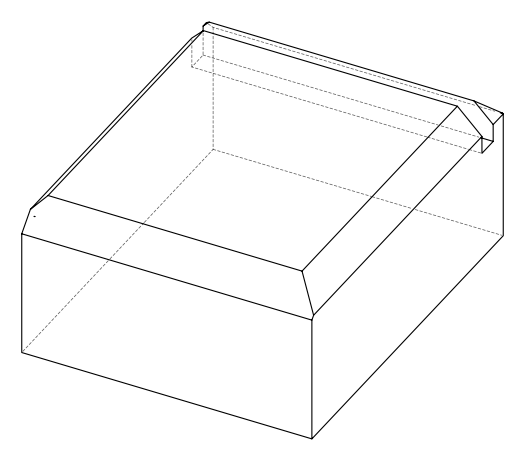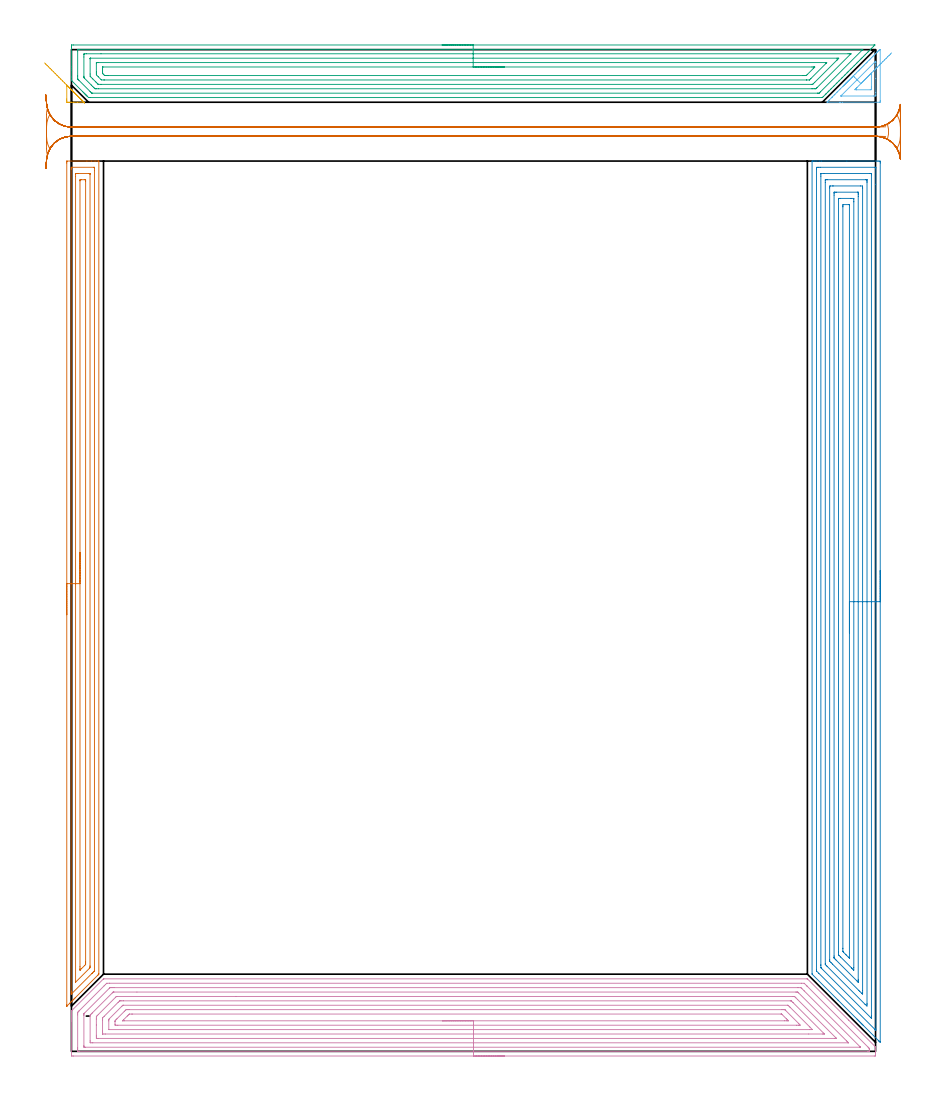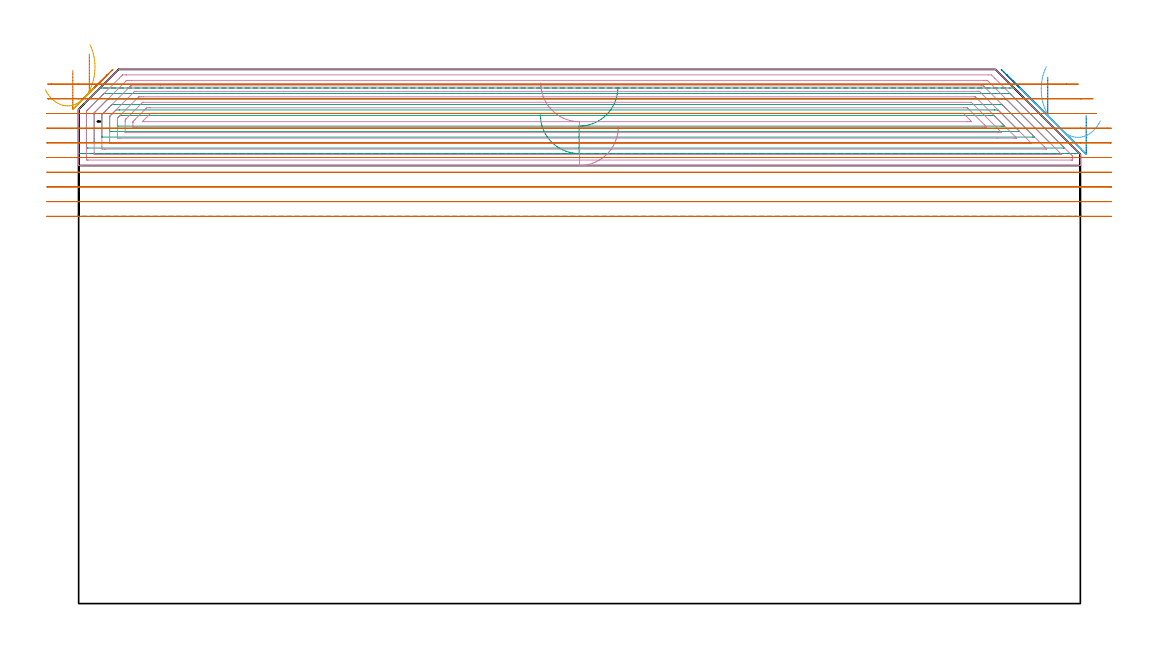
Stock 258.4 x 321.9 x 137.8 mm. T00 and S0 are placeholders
(PLAN: 7 operations, 1 tool changes, 69.7 min)
(1 AREA_MILL | FG_CHAMFER_SURFACE | UGT0205_001 | 8.77 min | 15037 mm3)
(2 AREA_MILL_1 | FG_CHAMFER_SURFACE_1 | UGT0205_001 | 17.82 min | 70214 mm3)
(3 AREA_MILL_2 | FG_CHAMFER_SURFACE_2 | UGT0205_001 | 12.31 min | 60690 mm3)
(4 AREA_MILL_3 | FG_CHAMFER_SURFACE_3 | UGT0205_001 | 18.18 min | 74928 mm3)
(5 AREA_MILL_4 | FG_CHAMFER_SURFACE_4 | UGT0205_001 | 0.22 min | 238 mm3)
(6 AREA_MILL_5 | FG_CHAMFER_SURFACE_5 | UGT0205_001 | 0.7 min | 2578 mm3)
(7 MILL_RECTANGULAR_SLOT | SLOT_RECTANGULAR | NXT0201_012 | Follow Part, ap 4, ae 75% | 11.69 min | 178243 mm3)
(TOOL UGT0205_001 | Chamfer Mill 20 x 3 x 45 deg. | D20 FL50 Z2)
(TOOL NXT0201_012 | ENDMILL 16mm [2P460-1600-NA 1630] | D16 FL38 Z6)
(OP 1 AREA_MILL)
G17 G21 G94 G90
T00 M6
G54
G17 G0 G90 X-1.5 Y140.3 S1061 M3
G43 Z147.8 H0
Z137.5
G94 G1 Y140.338 Z136.628 F250.
Y140.452 Z135.763
Y140.641 Z134.912
Y140.903 Z134.08
Y141.237 Z133.274
Y141.64 Z132.5
Y142.108 Z131.764
Y142.64 Z131.072
Y143.229 Z130.429
Y143.872 Z129.84
Y144.564 Z129.308
Y145.3 Z128.84
Y146.074 Z128.437
Y146.88 Z128.103
Y147.712 Z127.841
Y148.564 Z127.652
Y149.428 Z127.538
Y150.3 Z127.5
Y285.496
X-1.494 Y286.043 Z127.504
X-1.492 Y286.09 Z127.506
X-1.438 Y286.1 Z127.559
X4.961 Z133.955
X6.398 Z135.395
X7.582 Z136.577
X8.556 Z137.555
X8.68 Y286.097 Z137.673
X8.798 Y286.09 Z137.788
X8.8 Y285.942 Z137.8
Y24.921
X8.796 Y24.805 Z137.789
X8.735 Y24.733 Z137.732
X8.475 Y24.474 Z137.474
X8.456 Y24.455 Z137.455
X1.161 Y17.16 Z130.159
X1.029 Y17.027 Z130.025
X0.89 Y16.889 Z129.888
X0.733 Y16.732 Z129.731
X0.592 Y16.59 Z129.587
X0.444 Y16.443 Z129.442
X0.305 Y16.304 Z129.303
X0.155 Y16.152 Z129.15
X-0.002 Y15.997 Z128.996
X-0.123 Y15.876 Z128.875
X-0.282 Y15.715 Z128.713
X-0.448 Y15.551 Z128.55
X-1.374 Y14.625 Z127.624
X-1.492 Y14.509 Z127.506
X-1.495 Y14.513 Z127.503
X-1.498 Y14.532 Z127.501
X-1.5 Y14.658 Z127.5
Y14.915
Y150.3
X-0.086 Z128.914
X-0.085 Y283.51 Z128.915
X-0.084 Y283.711 Z128.916
X-0.08 Y284.056 Z128.92
X-0.079 Y284.09 Z128.921
X-0.018 Y284.094 Z128.982
X0.084 Y284.098 Z129.084
X0.211 Y284.1 Z129.211
X7.202 Y284.099 Z136.202
X7.339 Y284.093 Z136.339
X7.364 Y284.09 Z136.364
X7.379 Y284.083 Z136.379
X7.38 Y284.053 Z136.38
X7.384 Y283.913 Z136.384
X7.385 Y283.711 Z136.385
X7.386 Y283.019 Z136.386
X7.385 Y26.014 Z136.385
X7.384 Y25.913 Z136.384
X7.381 Y25.864 Z136.381
X7.379 Y25.843 Z136.379
X7.356 Y25.813 Z136.356
X7.031 Y25.483 Z136.031
X6.708 Y25.158 Z135.708
X6.591 Y25.04 Z135.591
X0.224 Y18.674 Z129.224
X0.025 Y18.478 Z129.025
X-0.035 Y18.422 Z128.965
X-0.079 Y18.384 Z128.921
X-0.082 Y18.47 Z128.918
X-0.084 Y18.674 Z128.916
X-0.085 Y19.068 Z128.915
X-0.086 Y19.366 Z128.914
Y150.3
X1.328 Z130.328
X1.329 Y281.173 Z130.329
X1.332 Y281.926 Z130.332
X1.334 Y282.06 Z130.334
X1.343 Y282.09 Z130.343
X1.381 Y282.094 Z130.381
X1.466 Y282.097 Z130.466
X2.169 Y282.1 Z131.169
X5.664 Z134.664
X5.834 Z134.834
X5.891 Y282.098 Z134.891
X5.936 Y282.094 Z134.936
X5.961 Y282.091 Z134.961
X5.965 Y282.064 Z134.965
X5.969 Y281.926 Z134.969
X5.971 Y281.787 Z134.971
Y27.458
X5.97 Y27.318 Z134.97
X5.966 Y27.038 Z134.966
X5.962 Y26.872 Z134.962
X5.821 Y26.72 Z134.821
X1.344 Y22.244 Z130.344
X1.337 Y22.24 Z130.337
X1.332 Y22.241 Z130.332
X1.33 Y22.244 Z130.33
X1.329 Y22.253 Z130.329
X1.328 Y150.3 Z130.328
X2.743 Z131.743
Y279.729
X2.745 Y279.889 Z131.745
X2.748 Y280.017 Z131.748
X2.751 Y280.09 Z131.751
X3.254 Y280.1 Z132.254
X4.127 Z133.127
X4.495 Y280.093 Z133.495
X4.54 Y280.09 Z133.54
X4.551 Y280.085 Z133.551
X4.553 Y280.072 Z133.553
X4.556 Y280.021 Z133.556
X4.557 Y279.971 Z133.557
Y279.661
Y28.902
X4.556 Y28.49 Z133.556
X4.553 Y28.015 Z133.553
X4.55 Y27.912 Z133.55
X4.486 Y27.845 Z133.486
X4.249 Y27.598 Z133.249
X3.213 Y26.562 Z132.213
X2.841 Y26.193 Z131.841
X2.786 Y26.143 Z131.786
X2.755 Y26.115 Z131.755
X2.75 Y26.153 Z131.75
X2.746 Y26.195 Z131.746
X2.744 Y26.292 Z131.744
X2.743 Y26.705 Z131.743
Y27.186
Y150.3
Y151.172 Z131.781
Y152.037 Z131.895
Y152.888 Z132.083
Y153.72 Z132.346
Y154.526 Z132.68
Y155.3 Z133.082
Y156.036 Z133.551
Y156.728 Z134.082
Y157.371 Z134.672
Y157.96 Z135.315
Y158.492 Z136.007
Y158.96 Z136.743
Y159.363 Z137.516
Y159.697 Z138.322
Y159.959 Z139.154
Y160.148 Z140.006
Y160.262 Z140.871
Y160.3 Z141.743
G0 Z147.8
M5
M2
(OP 2 AREA_MILL_1)
G17 G21 G94 G90
T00 M6
G54
G17 G0 G90 X259.9 Y154.5 S1061 M3
G43 Z147.8 H0
Z125.9
G94 G1 Y154.462 Z125.028 F250.
Y154.348 Z124.164
Y154.159 Z123.312
Y153.897 Z122.48
Y153.563 Z121.674
Y153.16 Z120.9
Y152.692 Z120.164
Y152.16 Z119.472
Y151.571 Z118.829
Y150.928 Z118.24
Y150.236 Z117.708
Y149.5 Z117.24
Y148.726 Z116.837
Y147.92 Z116.503
Y147.088 Z116.241
Y146.236 Z116.052
Y145.372 Z115.938
Y144.5 Z115.9
Y3.058
X259.893 Y2.919 Z115.906
X259.744 Y3.058 Z116.056
X259.543 Y3.257 Z116.257
X259.491 Y3.309 Z116.309
X254.387 Y8.412 Z121.411
X254.22 Y8.577 Z121.574
X254.06 Y8.739 Z121.738
X253.94 Y8.859 Z121.858
X253.781 Y9.016 Z122.014
X253.627 Y9.172 Z122.17
X253.494 Y9.305 Z122.304
X253.342 Y9.456 Z122.453
X253.195 Y9.604 Z122.603
X253.048 Y9.751 Z122.75
X252.903 Y9.895 Z122.893
X252.762 Y10.037 Z123.035
X252.602 Y10.197 Z123.196
X252.464 Y10.334 Z123.332
X246.356 Y16.444 Z129.444
X238.109 Y24.691 Z137.689
X238.004 Y24.806 Z137.79
X238. Y24.921 Z137.8
Y285.942
X238.002 Y286.09 Z137.788
X238.143 Y286.098 Z137.649
X238.29 Y286.1 Z137.509
X238.664 Z137.135
X239.287 Z136.507
X240.477 Z135.32
X241.044 Z134.75
X249.177 Z126.621
X258.896 Z116.901
X259.491 Y286.095 Z116.306
X259.892 Y286.09 Z115.905
X259.896 Y285.907 Z115.902
X259.899 Y285.496 Z115.901
X259.9 Y144.5 Z115.9
X258.486 Z117.314
X258.485 Y7.203 Z117.315
X258.484 Y7.074 Z117.316
X258.48 Y6.829 Z117.32
X258.479 Y6.786 Z117.321
X258.446 Y6.812 Z117.354
X258.404 Y6.851 Z117.396
X258.176 Y7.074 Z117.624
X240.166 Y25.084 Z135.634
X239.443 Y25.814 Z136.357
X239.421 Y25.843 Z136.379
X239.419 Y25.863 Z136.381
X239.416 Y25.909 Z136.384
X239.415 Y26.005 Z136.385
X239.414 Y26.196 Z136.386
X239.415 Y283.581 Z136.385
X239.416 Y283.711 Z136.384
X239.421 Y284.083 Z136.379
X239.788 Y284.095 Z136.012
X240.166 Y284.098 Z135.634
X240.661 Y284.1 Z135.139
X258.23 Z117.57
X258.41 Y284.098 Z117.39
X258.438 Y284.096 Z117.362
X258.467 Y284.09 Z117.333
X258.479 Y284.085 Z117.321
X258.48 Y284.063 Z117.32
X258.485 Y283.841 Z117.315
X258.486 Y278.621 Z117.314
Y144.5
X257.072 Z118.728
X257.071 Y11.317 Z118.729
X257.069 Y10.643 Z118.731
X257.06 Z118.74
X256.856 Y10.845 Z118.944
X240.993 Y26.706 Z134.807
X240.941 Y26.762 Z134.859
X240.835 Y26.876 Z134.965
X240.833 Y26.92 Z134.967
X240.829 Y27.599 Z134.971
Y27.818
Y281.253
X240.831 Y281.926 Z134.969
X240.833 Y282.035 Z134.967
X240.835 Y282.082 Z134.965
X240.881 Y282.092 Z134.919
X241.044 Y282.095 Z134.756
X241.752 Y282.1 Z134.048
X241.923 Z133.877
X256.685 Y282.099 Z119.115
X256.856 Y282.096 Z118.944
X257.026 Y282.09 Z118.774
X257.065 Y282.087 Z118.735
X257.067 Y282.057 Z118.733
X257.07 Y281.999 Z118.73
X257.071 Y281.926 Z118.729
Y281.707
X257.072 Y144.5 Z118.728
X255.657 Z120.143
X255.656 Y15.431 Z120.144
X255.655 Y15.105 Z120.145
X255.65 Y14.545 Z120.15
X255.099 Y15.054 Z120.701
X255.045 Y15.105 Z120.755
X242.801 Y27.348 Z132.999
X242.553 Y27.599 Z133.247
X242.295 Y27.866 Z133.505
X242.249 Y27.923 Z133.551
X242.247 Y27.954 Z133.553
X242.245 Y28.024 Z133.555
X242.243 Y28.165 Z133.557
Y279.249
X242.244 Y279.815 Z133.556
X242.247 Y280.005 Z133.553
X242.25 Y280.071 Z133.55
X242.256 Y280.091 Z133.544
X242.278 Y280.093 Z133.522
X242.382 Y280.096 Z133.418
X242.801 Y280.1 Z132.999
X242.842 Z132.958
X255.14 Z120.66
X255.519 Y280.094 Z120.281
X255.613 Y280.09 Z120.187
X255.651 Y280.086 Z120.149
X255.653 Y280.055 Z120.147
X255.655 Y279.973 Z120.145
X255.657 Y279.574 Z120.143
Y279.249
Y144.5
X254.243 Z121.557
Y19.567
X254.242 Y18.675 Z121.558
X254.241 Y18.654 Z121.559
X254.22 Y18.39 Z121.58
X253.927 Y18.675 Z121.873
X253.342 Y19.256 Z122.458
X253.031 Y19.567 Z122.769
X244.558 Y28.041 Z131.242
X244.11 Y28.491 Z131.69
X243.679 Y28.931 Z132.121
X243.658 Y29.383 Z132.142
X243.657 Y29.406 Z132.143
X243.658 Y277.486 Z132.142
X243.679 Y278.09 Z132.121
X243.935 Y278.097 Z131.865
X244.558 Y278.099 Z131.242
X244.811 Y278.1 Z130.989
X253.596 Y278.099 Z122.204
X254.22 Y278.09 Z121.58
X254.242 Y277.464 Z121.558
X254.243 Y277.442 Z121.557
Y144.5
X252.829 Z122.971
Y23.137
X252.828 Y22.767 Z122.972
X252.824 Y22.244 Z122.976
X252.823 Y22.239 Z122.977
X252.809 Y22.244 Z122.991
X252.464 Y22.585 Z123.336
X245.665 Y29.383 Z130.135
X245.436 Y29.615 Z130.364
X245.111 Y29.949 Z130.689
X245.078 Y29.992 Z130.722
X245.075 Y30.054 Z130.725
X245.073 Y30.152 Z130.727
X245.072 Y30.276 Z130.728
X245.071 Y30.647 Z130.729
X245.072 Y275.158
X245.074 Y275.679 Z130.726
X245.078 Y276.044 Z130.722
X245.081 Y276.09 Z130.719
X245.126 Y276.093 Z130.674
X245.229 Y276.097 Z130.571
X245.436 Y276.099 Z130.364
X245.901 Y276.1 Z129.899
X252.602 Y276.099 Z123.198
X252.712 Y276.097 Z123.088
X252.785 Y276.093 Z123.015
X252.822 Y276.09 Z122.978
X252.823 Y276.05 Z122.977
X252.827 Y275.679 Z122.973
X252.828 Y275.309 Z122.972
X252.829 Y274.787 Z122.971
Y144.5
X251.415 Z124.385
X251.414 Y26.88 Z124.386
X251.409 Y26.11 Z124.391
X251.391 Y26.119 Z124.409
X251.307 Y26.198 Z124.493
X251.137 Y26.363 Z124.663
X250.791 Y26.706 Z125.009
X250.707 Y26.79 Z125.093
X247.193 Y30.304 Z128.607
X246.766 Y30.736 Z129.034
X246.551 Y30.956 Z129.249
X246.5 Y31.01 Z129.3
X246.492 Y31.067 Z129.308
X246.49 Y31.168 Z129.31
X246.486 Y31.887 Z129.314
X246.485 Y32.06 Z129.315
X246.486 Y273.721 Z129.314
X246.487 Y273.895 Z129.313
X246.49 Y274.073 Z129.31
X246.491 Y274.087 Z129.309
X246.547 Y274.092 Z129.253
X246.654 Y274.097 Z129.146
X246.789 Y274.099 Z129.011
X246.991 Y274.1 Z128.809
X250.505 Z125.295
X250.707 Y274.099 Z125.093
X251.387 Y274.096 Z124.413
X251.399 Y274.09 Z124.401
X251.408 Y274.075 Z124.392
X251.41 Y273.895 Z124.39
X251.414 Y273.176 Z124.386
X251.415 Y273.002 Z124.385
Y144.5
X250. Z125.8
Y30.043
X249.999 Y29.996 Z125.801
X249.997 Y29.967 Z125.803
X249.996 Y29.963 Z125.804
X249.984 Y29.972 Z125.816
X249.828 Y30.12 Z125.972
X249.671 Y30.276 Z126.129
X248.95 Y30.997 Z126.85
X248.779 Y31.168 Z127.021
X248.072 Y31.887 Z127.728
X247.907 Y32.06 Z127.893
X247.904 Y32.231 Z127.896
X247.9 Y32.953 Z127.9
Y33.128
Y271.392
X247.902 Y271.567 Z127.898
X247.907 Y271.916 Z127.893
X247.915 Y272.09 Z127.885
X248.081 Y272.1 Z127.719
X249.838 Z125.962
X249.936 Y272.095 Z125.864
X249.984 Y272.09 Z125.816
X249.994 Y272.084 Z125.806
X249.996 Y272.074 Z125.804
X250. Y272.039 Z125.8
Y144.5
Y143.628 Z125.838
Y142.764 Z125.951
Y141.912 Z126.14
Y141.08 Z126.403
Y140.274 Z126.736
Y139.5 Z127.139
Y138.764 Z127.608
Y138.072 Z128.139
Y137.429 Z128.728
Y136.84 Z129.372
Y136.308 Z130.064
Y135.84 Z130.8
Y135.437 Z131.573
Y135.103 Z132.379
Y134.841 Z133.211
Y134.652 Z134.063
Y134.538 Z134.928
Y134.5 Z135.8
G0 Z147.8
M5
M2
(OP 3 AREA_MILL_2)
G17 G21 G94 G90
T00 M6
G54
G17 G0 G90 X119.1 Y323.4 S1061 M3
G43 Z147.8 H0
Z126.1
G94 G1 X119.138 Z125.228 F250.
X119.252 Z124.363
X119.441 Z123.512
X119.703 Z122.68
X120.037 Z121.874
X120.44 Z121.1
X120.908 Z120.364
X121.44 Z119.672
X122.029 Z119.029
X122.672 Z118.44
X123.364 Z117.908
X124.1 Z117.44
X124.874 Z117.037
X125.68 Z116.703
X126.512 Z116.441
X127.363 Z116.252
X128.228 Z116.138
X129.1 Z116.1
X257.927
X258.191 Y323.398 Z116.102
Y323.391 Z116.109
X257.711 Y322.909 Z116.587
X257.174 Y322.374 Z117.126
X256.826 Y322.024 Z117.472
X256.313 Y321.513 Z117.987
X255.942 Y321.14 Z118.356
X255.451 Y320.651 Z118.848
X255.058 Y320.256 Z119.241
X254.59 Y319.79 Z119.71
X254.173 Y319.372 Z120.125
X254.027 Y319.226 Z120.273
X253.729 Y318.929 Z120.571
X253.289 Y318.487 Z121.009
X252.82 Y318.02 Z121.48
X252.404 Y317.603 Z121.894
X251.911 Y317.111 Z122.389
X251.52 Y316.719 Z122.778
X251.002 Y316.202 Z123.298
X250.636 Y315.834 Z123.663
X250.457 Y315.657 Z123.842
X250.286 Y315.486 Z124.014
X249.751 Y314.95 Z124.547
X249.565 Y314.765 Z124.735
X249.425 Y314.625 Z124.875
X249.309 Y314.508 Z124.989
X249.268 Y314.467 Z125.031
X248.564 Y313.763 Z125.736
X248.425 Y313.624 Z125.873
X248.375 Y313.574 Z125.924
X247.702 Y312.902 Z126.598
X247.541 Y312.739 Z126.757
X247.483 Y312.682 Z126.816
X246.841 Y312.041 Z127.459
X246.657 Y311.855 Z127.641
X245.98 Y311.18 Z128.32
X245.772 Y310.971 Z128.526
X245.119 Y310.319 Z129.181
X244.888 Y310.086 Z129.41
X244.259 Y309.458 Z130.041
X244.211 Y309.411 Z130.088
X244.004 Y309.202 Z130.294
X243.398 Y308.598 Z130.902
X243.319 Y308.518 Z130.981
X243.12 Y308.318 Z131.178
X242.537 Y307.737 Z131.763
X242.426 Y307.626 Z131.873
X242.235 Y307.434 Z132.063
X241.676 Y306.875 Z132.624
X241.534 Y306.733 Z132.765
X241.321 Y306.526 Z132.969
X241.295 Y306.504 Z132.989
X241.089 Y306.5 Z133.
X5.958
X5.499 Y306.507 Z132.992
X5.442 Y306.558 Z132.941
X5.007 Y306.991 Z132.505
X4.952 Y307.048 Z132.451
X4.768 Y307.232 Z132.267
X4.712 Y307.286 Z132.211
X4.66 Y307.34 Z132.159
X4.471 Y307.529 Z131.97
X4.418 Y307.581 Z131.916
X4.368 Y307.632 Z131.867
X4.173 Y307.826 Z131.672
X4.123 Y307.876 Z131.621
X4.076 Y307.924 Z131.575
X3.876 Y308.124 Z131.375
X3.828 Y308.17 Z131.327
X3.783 Y308.216 Z131.283
X3.578 Y308.421 Z131.078
X3.534 Y308.465 Z131.032
X0.306 Y311.693 Z127.806
X0.144 Y311.855 Z127.642
X0.009 Y311.991 Z127.506
X0.001 Y312.003 Z127.494
X0. Y312.324 Z127.176
Y313.181 Z126.313
Y315.263 Z124.235
Y315.834 Z123.66
Y316.433 Z123.063
Y322.623 Z116.874
X0.003 Y322.909 Z116.588
X0.009 Y323.392 Z116.106
X0.114 Y323.394 Z116.103
X0.604 Y323.4 Z116.1
X129.1
Y321.986 Z117.514
X254.027 Y321.985 Z117.515
X254.067 Y321.984 Z117.516
X254.312 Y321.973 Z117.527
X254.284 Y321.942 Z117.558
X254.2 Y321.853 Z117.647
X254.114 Y321.764 Z117.736
X254.027 Y321.676 Z117.824
X240.642 Y308.292 Z131.208
X240.431 Y308.084 Z131.416
X240.331 Y307.988 Z131.512
X240.27 Y307.932 Z131.568
X240.175 Y307.921 Z131.579
X239.749 Y307.915 Z131.585
X239.71
X6.811
X6.598 Y307.919 Z131.581
X6.55 Y307.921 Z131.579
X6.424 Y308.038 Z131.462
X6.235 Y308.221 Z131.279
X5.958 Y308.492 Z131.008
X2.388 Y312.061 Z127.439
X2.155 Y312.297 Z127.203
X2.079 Y312.377 Z127.123
X2.022 Y312.439 Z127.061
X2.01 Y312.49 Z127.01
X2.003 Y312.679 Z126.821
X2.001 Y313.181 Z126.319
X2. Y313.566 Z125.934
Y321.525 Z117.975
X2.004 Y321.91 Z117.59
X2.007 Y321.961 Z117.539
X2.011 Y321.98 Z117.52
X2.017 Y321.981 Z117.519
X2.069 Y321.984 Z117.516
X2.175 Y321.985 Z117.515
X2.388 Y321.986 Z117.514
X129.1
Y320.572 Z118.928
X249.565
X250.14 Y320.571 Z118.929
X250.252 Y320.569 Z118.931
X250.457 Y320.565 Z118.935
X250.458 Y320.562 Z118.938
X250.457 Y320.558 Z118.942
X239.647 Y309.746 Z129.754
X239.544 Y309.644 Z129.856
X239.312 Y309.419 Z130.081
X239.245 Y309.356 Z130.144
X239.217 Y309.335 Z130.165
X239.171 Y309.333 Z130.167
X238.857 Y309.33 Z130.17
X238.283 Y309.329 Z130.171
X237.965
X8.635
X8.06 Y309.33 Z130.17
X7.742 Y309.333 Z130.167
X7.638 Y309.336 Z130.164
X7.564 Y309.347 Z130.153
X7.504 Y309.405 Z130.095
X7.258 Y309.644 Z129.856
X6.85 Y310.049 Z129.451
X6.371 Y310.529 Z128.971
X4.173 Y312.728 Z126.772
X4.064 Y312.843 Z126.657
X4.011 Y312.9 Z126.6
X4.007 Y313.01 Z126.49
X4.002 Y313.181 Z126.319
X4. Y313.353 Z126.147
Y319.543 Z119.957
X4.004 Y320.256 Z119.244
X4.008 Y320.42 Z119.08
X4.023 Y320.565 Z118.935
X4.173 Y320.566 Z118.934
X4.748 Y320.571 Z118.929
X9.497 Y320.572 Z118.928
X129.1
Y319.157 Z120.343
X245.996
X246.213 Y319.156 Z120.344
X246.493 Y319.153 Z120.347
X246.577 Y319.151 Z120.349
X246.539 Y319.1 Z120.4
X246.47 Y319.024 Z120.476
X246.41 Y318.961 Z120.539
X246.066 Y318.615 Z120.885
X245.996 Y318.544 Z120.956
X238.864 Y311.413 Z128.087
X238.415 Y310.967 Z128.533
X238.261 Y310.818 Z128.682
X238.205 Y310.765 Z128.735
X238.173 Y310.75 Z128.75
X238.133 Y310.748 Z128.752
X237.965 Y310.745 Z128.755
X237.748 Y310.743 Z128.757
X9.527
X9.31 Y310.744 Z128.756
X8.635 Y310.75 Z128.75
X8.597 Y310.763 Z128.737
X8.552 Y310.805 Z128.695
X8.461 Y310.891 Z128.609
X8.284 Y311.065 Z128.435
X7.936 Y311.413 Z128.087
X7.742 Y311.606 Z127.894
X6.85 Y312.499 Z127.001
X6.17 Y313.181 Z126.319
X6.076 Y313.28 Z126.22
X6.021 Y313.34 Z126.16
X6.01 Y313.393 Z126.107
X6. Y314.066 Z125.434
X6.001 Y318.909 Z120.591
X6.003 Y319.119 Z120.381
X6.007 Y319.144 Z120.356
X6.011 Y319.15 Z120.35
X6.019 Y319.153 Z120.347
X6.077 Y319.156 Z120.344
X6.174 Y319.157 Z120.343
X129.1
Y317.743 Z121.757
X242.426
X242.568 Y317.742 Z121.758
X242.662 Y317.739 Z121.761
X242.721 Y317.737 Z121.763
X242.685 Y317.694 Z121.806
X242.602 Y317.603 Z121.897
X242.516 Y317.514 Z121.986
X242.426 Y317.425 Z122.076
X237.63 Y312.629 Z126.871
X237.294 Y312.297 Z127.203
X237.181 Y312.19 Z127.31
X237.139 Y312.164 Z127.336
X237.072 Y312.162 Z127.338
X236.321 Y312.157 Z127.343
X236.18
X10.561
X10.419 Y312.158 Z127.342
X9.661 Y312.164 Z127.336
X9.527 Y312.274 Z127.226
X8.617 Y313.181 Z126.319
X8.01 Y313.801 Z125.699
X8.006 Y314.066 Z125.434
X8. Y314.694 Z124.806
X8.001 Y317.603 Z121.897
X8.002 Y317.682 Z121.818
X8.006 Y317.72 Z121.78
X8.009 Y317.734 Z121.766
X8.07 Y317.736 Z121.764
X8.352 Y317.742 Z121.758
X8.493 Y317.743 Z121.757
X8.635
X129.1
Y316.329 Z123.171
X237.965
X238.359 Y316.328 Z123.172
X238.582 Y316.326 Z123.174
X238.857 Y316.322 Z123.178
Y316.313 Z123.187
Y316.307 Z123.193
X238.621 Y316.069 Z123.431
X238.387 Y315.834 Z123.666
X236.399 Y313.848 Z125.652
X236.18 Y313.633 Z125.867
X236.125 Y313.584 Z125.916
X236.08 Y313.578 Z125.922
X235.983 Y313.575 Z125.925
X235.786 Y313.572 Z125.928
X235.288 Y313.571 Z125.929
X234.895
X11.811
X11.312 Y313.572 Z125.928
X10.915 Y313.575 Z125.925
X10.795 Y313.578 Z125.922
X10.667 Y313.593 Z125.907
X10.419 Y313.834 Z125.666
X10.195 Y314.066 Z125.434
X10.01 Y314.276 Z125.224
X10.004 Y314.478 Z125.022
X10.001 Y314.95 Z124.55
X10. Y315.366 Z124.134
Y315.834 Z123.666
X10.001 Y316.249 Z123.251
X10.006 Y316.309 Z123.191
X10.01 Y316.322 Z123.178
X10.016 Y316.324 Z123.176
X10.045 Y316.326 Z123.174
X10.17 Y316.328 Z123.172
X129.1 Y316.329 Z123.171
X129.972 Z123.209
X130.836 Z123.323
X131.688 Z123.512
X132.52 Z123.774
X133.326 Z124.108
X134.1 Z124.511
X134.836 Z124.98
X135.528 Z125.511
X136.171 Z126.1
X136.76 Z126.743
X137.291 Z127.435
X137.76 Z128.171
X138.163 Z128.945
X138.497 Z129.751
X138.759 Z130.583
X138.948 Z131.435
X139.062 Z132.299
X139.1 Z133.171
G0 Z147.8
M5
M2
(OP 4 AREA_MILL_3)
G17 G21 G94 G90
T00 M6
G54
G17 G0 G90 X139.2 Y-1.5 S1061 M3
G43 Z147.8 H0
Z123.
G94 G1 X139.162 Z122.129 F250.
X139.048 Z121.264
X138.859 Z120.412
X138.597 Z119.58
X138.263 Z118.774
X137.86 Z118.
X137.392 Z117.264
X136.86 Z116.572
X136.271 Z115.929
X135.628 Z115.34
X134.936 Z114.809
X134.2 Z114.34
X133.426 Z113.937
X132.62 Z113.603
X131.788 Z113.341
X130.936 Z113.152
X130.072 Z113.038
X129.2 Z113.
X0.613
X0.197 Y-1.496 Z113.002
X0.01 Y-1.492 Z113.006
X0. Y-1.301 Z113.196
Y9.575 Z124.07
Y10.13 Z124.627
Y10.458 Z124.955
Y11.013 Z125.509
Y11.342 Z125.837
Y11.999 Z126.498
Y12.666 Z127.166
Y12.78 Z127.279
X0.01 Y13.009 Z127.504
X0.108 Y13.108 Z127.606
X0.166 Y13.167 Z127.665
X10.276 Y23.275 Z137.775
X10.304 Y23.295 Z137.79
X10.435 Y23.3 Z137.8
X236.356
X236.496 Y23.295 Z137.79
X236.527 Y23.273 Z137.773
X249.784 Y10.017 Z124.515
X258.295 Y1.505 Z116.004
X258.39 Y1.4 Z115.895
X258.4 Y1.297 Z115.796
Y1.184 Z115.684
Y0.517 Z115.016
Y-0.14 Z114.355
Y-1.352 Z113.145
X258.397 Y-1.491 Z113.005
X257.993 Y-1.5 Z113.
X129.2
Y-0.086 Z114.414
X2.399 Y-0.085 Z114.415
X2.342
X2.015 Y-0.079 Z114.421
X2.01 Y0.027 Z114.527
X2.002 Y0.252 Z114.752
X2. Y0.743 Z115.243
Y1.137 Z115.637
Y11.736 Z126.236
X2.002 Y12.225 Z126.725
X2.006 Y12.422 Z126.922
X2.01 Y12.52 Z127.02
X2.02 Y12.558 Z127.058
X2.039 Y12.58 Z127.08
X2.399 Y12.949 Z127.449
X2.479 Y13.029 Z127.529
X10.507 Y21.057 Z135.557
X10.917 Y21.464 Z135.964
X11.328 Y21.872 Z136.372
X11.39 Y21.879 Z136.379
X12.221 Y21.885 Z136.385
X12.277 Y21.886 Z136.386
X234.626 Y21.885 Z136.385
X235.463 Y21.879 Z136.379
X236.293 Y21.057 Z135.557
X236.356 Y20.994 Z135.494
X256.001 Y1.348 Z115.848
X256.3 Y1.041 Z115.541
X256.372 Y0.966 Z115.466
X256.39 Y0.874 Z115.374
X256.393 Y0.743 Z115.243
X256.397 Y0.352 Z114.852
X256.39 Y-0.045 Z114.455
X256.385 Y-0.08 Z114.42
X256.367 Y-0.081 Z114.419
X256.315 Y-0.084 Z114.416
X256.211 Y-0.085 Z114.415
X256.001 Y-0.086 Z114.414
X129.2
Y1.329 Z115.829
X4.485
X4.185 Y1.331 Z115.831
X4.085 Y1.333 Z115.833
X4.014 Y1.335 Z115.835
X4.009 Y1.444 Z115.944
X4.003 Y1.626 Z116.126
X4.001 Y1.808 Z116.308
X4. Y11.524 Z126.024
X4.003 Y11.874 Z126.374
X4.008 Y12.049 Z126.549
X4.01 Y12.091 Z126.591
X4.041 Y12.13 Z126.63
X4.126 Y12.225 Z126.725
X4.154 Y12.255 Z126.755
X12.147 Y20.247 Z134.747
X12.221 Y20.32 Z134.82
X12.375 Y20.463 Z134.963
X12.518 Y20.466 Z134.966
X12.815 Y20.47 Z134.97
X13.114 Y20.471 Z134.971
X13.706
X233.377
X233.677 Y20.47 Z134.97
X234.274 Y20.467 Z134.967
X234.415 Y20.464 Z134.964
X234.57 Y20.324 Z134.824
X234.724 Y20.174 Z134.674
X235.463 Y19.438 Z133.938
X253.322 Y1.578 Z116.078
X253.479 Y1.417 Z115.917
X253.551 Y1.338 Z115.838
X253.553 Y1.334 Z115.834
X253.549 Y1.332 Z115.832
X253.53 Y1.33 Z115.83
X253.48 Y1.329 Z115.829
X253.322
X129.2
Y2.743 Z117.243
X6.863
X6.626 Y2.744 Z117.244
X6.119 Y2.75 Z117.25
X6.01 Y2.764 Z117.264
X6.006 Y2.96 Z117.46
X6. Y3.363 Z117.863
X6.001 Y11.342 Z125.842
X6.01 Y11.555 Z126.055
X6.017 Y11.657 Z126.157
X6.084 Y11.727 Z126.227
X6.275 Y11.924 Z126.424
X6.574 Y12.225 Z126.725
X6.718 Y12.369 Z126.869
X13.114 Y18.765 Z133.265
X13.382 Y19.025 Z133.525
X13.404 Y19.044 Z133.544
X13.434 Y19.05 Z133.55
X13.515 Y19.054 Z133.554
X13.679 Y19.056 Z133.556
X21.045 Y19.057 Z133.557
X232.784
X233.021 Y19.056 Z133.556
X233.348 Y19.052 Z133.552
X233.385 Y19.05 Z133.55
X233.447 Y18.995 Z133.495
X233.551 Y18.897 Z133.397
X233.677 Y18.774 Z133.274
X249.058 Y3.393 Z117.893
X249.254 Y3.194 Z117.694
X249.629 Y2.81 Z117.31
X249.682 Y2.748 Z117.248
X249.665 Y2.746 Z117.246
X249.608 Y2.744 Z117.244
X249.514 Y2.743 Z117.243
X129.2
Y4.157 Z118.657
X8.529
X8.289 Y4.158 Z118.658
X8.129 Y4.161 Z118.661
X8.01 Y4.164 Z118.664
X8.007 Y4.185 Z118.685
X8.004 Y4.276 Z118.776
X8. Y4.918 Z119.418
Y5.159 Z119.659
Y8.451 Z122.951
Y10.217 Z124.717
X8.002 Y10.458 Z124.958
X8.009 Y11.092 Z125.592
X8.023 Y11.212 Z125.712
X8.146 Y11.342 Z125.842
X8.394 Y11.594 Z126.094
X8.649 Y11.851 Z126.351
X14.166 Y17.367 Z131.867
X14.327 Y17.524 Z132.024
X14.442 Y17.632 Z132.132
X14.66 Y17.639 Z132.139
X14.781 Y17.642 Z132.142
X52.815 Y17.643 Z132.143
X231.891
X232.011 Y17.641 Z132.141
X232.251 Y17.636 Z132.136
X232.364 Y17.627 Z132.127
X232.401 Y17.594 Z132.094
X232.475 Y17.524 Z132.024
X232.784 Y17.218 Z131.718
X233.361 Y16.641 Z131.141
X245.725 Y4.276 Z118.776
X245.785 Y4.212 Z118.712
X245.817 Y4.173 Z118.673
X245.822 Y4.164 Z118.664
X245.766 Y4.162 Z118.662
X245.526 Y4.158 Z118.658
X245.406 Y4.157 Z118.657
X129.2
Y5.571 Z120.071
X10.911
X10.435 Y5.572 Z120.072
X10.014 Y5.575 Z120.075
X10.01 Y5.578 Z120.078
X10.003 Y5.587 Z120.087
X10.001 Y6.042 Z120.542
X10. Y6.473 Z120.973
X10.001 Y10.005 Z124.505
X10.006 Y10.458 Z124.958
X10.01 Y10.673 Z125.173
X10.026 Y10.767 Z125.267
X10.513 Y11.265 Z125.765
X15.006 Y15.758 Z130.258
X15.402 Y16.145 Z130.645
X15.46 Y16.201 Z130.701
X15.499 Y16.222 Z130.722
X15.555 Y16.224 Z130.724
X15.793 Y16.227 Z130.727
X16.21 Y16.228 Z130.728
X16.686 Y16.229 Z130.729
X230.998 Y16.228 Z130.728
X231.157 Y16.227 Z130.727
X231.283 Y16.223 Z130.723
X231.319 Y16.222 Z130.722
X231.344 Y16.201 Z130.701
X231.396 Y16.152 Z130.652
X231.795 Y15.758 Z130.258
X231.891 Y15.661 Z130.161
X241.714 Y5.837 Z120.337
X241.883 Y5.662 Z120.162
X241.958 Y5.583 Z120.083
X241.931 Y5.578 Z120.078
X241.714 Y5.575 Z120.075
X241.296 Y5.572 Z120.072
X236.929 Y5.571 Z120.071
X129.2
Y6.985 Z121.485
X12.16 Y6.986 Z121.486
X12.034 Y6.99 Z121.49
X12.011 Y6.992 Z121.492
X12.005 Y7.008 Z121.508
X12.001 Y7.028 Z121.528
X12. Y9.794 Z124.294
X12.005 Y10.126 Z124.626
X12.01 Y10.29 Z124.79
X12.158 Y10.458 Z124.958
X12.188 Y10.491 Z124.991
X12.221 Y10.524 Z125.024
X16.185 Y14.487 Z128.987
X16.354 Y14.652 Z129.152
X16.492 Y14.783 Z129.283
X16.534 Y14.808 Z129.308
X16.582 Y14.811 Z129.311
X16.686 Y14.814 Z129.314
X16.747 Y14.815 Z129.315
X230.105 Y14.814 Z129.314
X230.167 Y14.813 Z129.313
X230.265 Y14.808 Z129.308
X230.635 Y14.457 Z128.957
X230.881 Y14.22 Z128.72
X230.998 Y14.105 Z128.605
X237.293 Y7.809 Z122.309
X238.074 Y6.992 Z121.492
X237.249 Y6.986 Z121.486
X237.188 Y6.985 Z121.485
X129.2
Y8.4 Z122.9
X14.9
X14.299 Y8.403 Z122.903
X14.007 Y8.407 Z122.907
X14. Y8.699 Z123.199
Y9.575 Z124.075
Y9.582 Z124.082
X14.007 Y9.848 Z124.348
X14.31 Y10.158 Z124.658
X14.606 Y10.458 Z124.958
X16.973 Y12.825 Z127.325
X17.26 Y13.108 Z127.608
X17.422 Y13.264 Z127.764
X17.579 Y13.393 Z127.893
X18.179 Y13.398 Z127.898
X18.472 Y13.4 Z127.9
X228.319
X228.919 Y13.398 Z127.898
X229.212 Y13.394 Z127.894
X229.249 Y13.392 Z127.892
X229.291 Y13.354 Z127.854
X229.377 Y13.272 Z127.772
X229.545 Y13.108 Z127.608
X233.677 Y8.975 Z123.475
X233.957 Y8.692 Z123.192
X234.222 Y8.42 Z122.92
X233.966 Y8.406 Z122.906
X233.677 Y8.403 Z122.903
X233.079 Y8.4 Z122.9
X129.2
Y9.814 Z124.314
X17.014
X16.686 Y9.815 Z124.315
X16.44 Y9.818 Z124.318
X16.43 Y9.821 Z124.321
X16.432 Y9.827 Z124.327
X16.451 Y9.85 Z124.35
X16.686 Y10.09 Z124.59
X17.938 Y11.342 Z125.842
X18.205 Y11.606 Z126.106
X18.472 Y11.867 Z126.367
X18.598 Y11.979 Z126.479
X18.718 Y11.981 Z126.481
X19.365 Y11.985 Z126.485
X19.606 Y11.986 Z126.486
X227.994
X228.156 Y11.984 Z126.484
X228.196 Y11.982 Z126.482
X228.212 Y11.979 Z126.479
X228.235 Y11.96 Z126.46
X228.319 Y11.883 Z126.383
X229.745 Y10.458 Z124.958
X230.105 Y10.097 Z124.597
X230.347 Y9.847 Z124.347
X230.368 Y9.824 Z124.324
X230.353 Y9.821 Z124.321
X230.272 Y9.818 Z124.318
X230.105 Y9.815 Z124.315
X229.864 Y9.814 Z124.314
X229.212
X129.2
X128.328 Z124.352
X127.464 Z124.466
X126.612 Z124.655
X125.78 Z124.917
X124.974 Z125.251
X124.2 Z125.654
X123.464 Z126.122
X122.772 Z126.653
X122.129 Z127.243
X121.54 Z127.886
X121.008 Z128.578
X120.54 Z129.314
X120.137 Z130.088
X119.803 Z130.894
X119.541 Z131.726
X119.352 Z132.577
X119.238 Z133.442
X119.2 Z134.314
G0 Z147.8
M5
M2
(OP 5 AREA_MILL_4)
G17 G21 G94 G90
T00 M6
G54
G17 G0 G90 X-8.626 Y317.631 S1061 M3
G43 Z147.8 H0
Z132.619
G94 G1 X-8.249 Y317.253 Z131.929 F250.
X-7.83 Y316.835 Z131.289
X-7.374 Y316.378 Z130.702
X-6.883 Y315.887 Z130.174
X-6.361 Y315.365 Z129.709
X-5.813 Y314.816 Z129.309
X-5.242 Y314.245 Z128.979
X-4.653 Y313.656 Z128.721
X-4.051 Y313.053 Z128.535
X-3.439 Y312.44 Z128.425
X-2.823 Y311.824 Z128.391
X-2.207 Y311.207 Z128.433
X-1.596 Y310.596 Z128.551
X-0.994 Y309.994 Z128.743
X-0.407 Y309.406 Z129.009
X0.162 Y308.837 Z129.347
X0.707 Y308.291 Z129.753
X1.226 Y307.772 Z130.225
X1.344 Y307.656 Z130.34
X1.396 Y307.602 Z130.395
X1.585 Y307.413 Z130.584
X1.638 Y307.361 Z130.635
X1.692 Y307.306 Z130.691
X1.879 Y307.119 Z130.878
X1.933 Y307.066 Z130.93
X1.987 Y307.011 Z130.986
X2.172 Y306.825 Z131.172
X2.227 Y306.771 Z131.224
X2.283 Y306.715 Z131.282
X2.466 Y306.531 Z131.465
X2.522 Y306.476 Z131.519
X2.578 Y306.419 Z131.577
X2.76 Y306.237 Z131.759
X2.817 Y306.181 Z131.814
X2.874 Y306.123 Z131.873
X3.054 Y305.943 Z132.053
X3.111 Y305.887 Z132.108
X3.169 Y305.828 Z132.168
X3.348 Y305.649 Z132.347
X3.406 Y305.592 Z132.403
X3.465 Y305.532 Z132.464
X3.641 Y305.355 Z132.641
X3.701 Y305.292 Z132.701
X3.765 Y305.219 Z132.764
X3.839 Y305.088 Z132.838
X3.882 Y305.005 Z132.879
X3.817 Y305.001 Z132.814
X1.99 Y305. Z130.989
X0.754 Z129.752
X0.578 Z129.576
X-0.13 Z128.864
X-0.66 Z128.334
X-1.014 Y305.001 Z127.981
X-1.211 Y305.003 Z127.783
X-1.49 Y305.008 Z127.505
X-1.493 Y305.051 Z127.503
X-1.499 Y305.532 Z127.501
X-1.5 Y306.02 Z127.5
Y310.264
Y310.293
X-1.496 Y310.485 Z127.502
X-1.456 Y310.449 Z127.542
X-1.264 Y310.264 Z127.736
X-1.148 Y310.148 Z127.852
X-1.014 Y310.015 Z127.983
X-0.968 Y309.968 Z128.031
X-0.765 Y309.765 Z128.234
X-0.719 Y309.72 Z128.278
X-0.672 Y309.672 Z128.327
X-0.472 Y309.471 Z128.527
X-0.424 Y309.425 Z128.573
X-0.377 Y309.376 Z128.622
X-0.178 Y309.177 Z128.821
X-0.13 Y309.13 Z128.867
X-0.081 Y309.081 Z128.918
X0.116 Y308.883 Z129.115
X0.165 Y308.835 Z129.162
X0.214 Y308.785 Z129.213
X0.41 Y308.589 Z129.409
X0.46 Y308.54 Z129.457
X0.51 Y308.489 Z129.509
X0.704 Y308.295 Z129.703
X0.754 Y308.245 Z129.751
X0.805 Y308.194 Z129.804
X0.997 Y308.001 Z129.996
X1.049 Y307.951 Z130.046
X1.101 Y307.898 Z130.1
X1.226 Y307.772 Z130.225
X1.714 Y307.284 Z130.759
X2.166 Y306.831 Z131.351
X2.581 Y306.416 Z131.997
X2.954 Y306.043 Z132.692
X3.283 Y305.714 Z133.43
X3.566 Y305.431 Z134.205
X3.799 Y305.198 Z135.013
X3.982 Y305.015 Z135.846
X4.113 Y304.884 Z136.698
X4.19 Y304.806 Z137.564
X4.215 Y304.782 Z138.435
X4.185 Y304.811 Z139.307
X4.102 Y304.895 Z140.171
X3.966 Y305.031 Z141.022
X3.778 Y305.219 Z141.853
X3.539 Y305.458 Z142.657
X3.252 Y305.745 Z143.429
X2.918 Y306.079 Z144.163
G0 Z147.8
M5
M2
(OP 6 AREA_MILL_5)
G17 G21 G94 G90
T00 M6
G54
G17 G0 G90 X249.627 Y311.815 S1061 M3
G43 Z147.8 H0
Z138.502
G94 G1 X249.292 Y311.476 Z137.772 F250.
X249.002 Y311.184 Z137.002
X248.761 Y310.941 Z136.2
X248.57 Y310.748 Z135.371
X248.43 Y310.608 Z134.521
X248.343 Y310.52 Z133.658
X248.31 Y310.486 Z132.787
X248.33 Y310.506 Z131.915
X248.403 Y310.581 Z131.049
X248.53 Y310.708 Z130.195
X248.708 Y310.888 Z129.36
X248.937 Y311.119 Z128.55
X249.214 Y311.399 Z127.772
X249.539 Y311.726 Z127.031
X249.907 Y312.097 Z126.334
X250.317 Y312.511 Z125.684
X250.766 Y312.963 Z125.087
X251.249 Y313.45 Z124.549
X251.35 Y313.552 Z124.446
X251.794 Y313.995 Z124.005
X252.239 Y314.44 Z123.557
X252.804 Y315.004 Z122.996
X253.018 Y315.219 Z122.78
X253.127 Y315.329 Z122.669
X253.46 Y315.66 Z122.34
X253.68 Y315.88 Z122.12
X253.902 Y316.103 Z121.896
X254.016 Y316.218 Z121.78
X254.362 Y316.562 Z121.438
X254.556 Y316.756 Z121.244
X254.786 Y316.987 Z121.012
X254.905 Y317.106 Z120.892
X255.264 Y317.464 Z120.536
X255.431 Y317.631 Z120.368
X255.671 Y317.872 Z120.128
X255.793 Y317.995 Z120.003
X256.166 Y318.366 Z119.634
X256.307 Y318.507 Z119.493
X256.555 Y318.756 Z119.243
X256.682 Y318.884 Z119.114
X257.068 Y319.268 Z118.732
X257.183 Y319.383 Z118.617
X257.439 Y319.64 Z118.359
X257.571 Y319.772 Z118.226
X257.97 Y320.17 Z117.83
X258.059 Y320.259 Z117.741
X258.324 Y320.524 Z117.475
X258.459 Y320.661 Z117.337
X258.872 Y321.072 Z116.928
X258.904 Y321.104 Z116.896
X259.208 Y321.409 Z116.591
X259.348 Y321.55 Z116.449
X259.503 Y321.703 Z116.295
X259.692 Y321.89 Z116.105
X259.716 Y321.897 Z116.082
X259.784 Y321.9 Z116.015
X259.833 Y321.895 Z115.965
X259.842 Y321.894 Z115.957
X259.899 Y321.867 Z115.899
X259.9 Y305.491 Z115.9
X259.895 Y305.151 Z115.902
X259.891 Y305.01 Z115.905
X259.743 Y305. Z116.053
X247.795 Z127.998
X247.006 Z128.793
X246.907 Z128.892
X242.919 Y305.001 Z132.878
X242.817 Y305.01 Z132.981
X242.834 Y305.035 Z132.964
X243.352 Y305.554 Z132.444
X243.539 Y305.739 Z132.261
X243.586 Y305.786 Z132.214
X244.241 Y306.442 Z131.556
X244.44 Y306.64 Z131.359
X244.47 Y306.67 Z131.33
X245.13 Y307.331 Z130.667
X245.342 Y307.542 Z130.458
X246.018 Y308.22 Z129.778
X246.239 Y308.439 Z129.561
X246.907 Y309.109 Z128.889
X247.146 Y309.346 Z128.653
X247.795 Y309.997 Z128.001
X248.007 Y310.208 Z127.792
X248.048 Y310.249 Z127.751
X248.684 Y310.886 Z127.112
X248.892 Y311.092 Z126.908
X248.95 Y311.151 Z126.849
X249.573 Y311.775 Z126.223
X250.017 Y312.217 Z125.782
X250.461 Y312.663 Z125.335
X250.906 Y313.106 Z124.894
X251.249 Y313.45 Z124.549
X251.612 Y313.088 Z124.188
X252.474 Y312.225 Z123.326
X258.122 Y317.872 Z117.678
X258.292 Y318.038 Z117.508
X258.459 Y318.197 Z117.341
X258.484 Y317.872 Z117.316
X258.485 Y317.846 Z117.315
X258.486 Y316.987 Z117.314
Y312.566
Y308.144
X258.484 Y307.26 Z117.316
X258.483 Y307.236 Z117.317
X258.459 Y307.01 Z117.341
X257.83 Y307.001 Z117.97
X247.534 Y307. Z128.266
X247.36 Y307.002 Z128.44
X247.297 Y307.006 Z128.503
X247.275 Y307.01 Z128.525
X247.279 Y307.017 Z128.521
X247.369 Y307.115 Z128.431
X247.51 Y307.26 Z128.29
X252.474 Y312.225 Z123.326
X253.699 Y311. Z122.101
X256.858 Y314.159 Z118.942
X257.034 Y314.334 Z118.766
X257.048 Y314.344 Z118.752
X257.054 Y314.346 Z118.746
X257.064 Y314.334 Z118.736
X257.069 Y314.102 Z118.731
X257.071 Y313.947 Z118.729
Y309.913
X257.07 Y309.527 Z118.73
X257.064 Y309.029 Z118.736
X256.71 Y309.001 Z119.09
X252.267 Y309. Z123.533
X252.239 Y309.001 Z123.561
X251.74 Y309.029 Z124.06
X251.985 Y309.281 Z123.815
X252.239 Y309.539 Z123.561
X252.426 Y309.727 Z123.374
X253.699 Y311. Z122.101
X254.218 Y311.519 Z121.629
X254.764 Y312.065 Z121.222
X255.332 Y312.633 Z120.885
X255.92 Y313.221 Z120.619
X256.522 Y313.822 Z120.426
X257.133 Y314.434 Z120.308
X257.749 Y315.05 Z120.266
X258.365 Y315.666 Z120.3
X258.977 Y316.278 Z120.41
X259.58 Y316.881 Z120.595
X260.169 Y317.47 Z120.853
X260.74 Y318.041 Z121.183
X261.289 Y318.59 Z121.583
X261.811 Y319.112 Z122.048
X262.302 Y319.603 Z122.576
X262.758 Y320.059 Z123.162
X263.177 Y320.478 Z123.803
X263.555 Y320.856 Z124.492
G0 Z147.8
M5
M2
(OP 7 MILL_RECTANGULAR_SLOT)
G17 G21 G94 G90
T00 M6
G54
G17 G0 G90 X257.881 Y297. S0 M3
G43 Z147.8 H1
Z134.01
G94 G1 X254.881 F250.
X0. F500.
G2 X-6.963 Y301.061 R8.
G3 X-8. Y297.122 R8.
G1 Y293.975
G3 X-6.964 Y290.037 R8.
G2 X0. Y294.1 R8.
G1 X254.881
X257.881 F250.
G0 Z147.8
X261.669 Y297.106
Z130.22
G1 X258.67 Y297.005
G2 X258.4 Y297. R8. F500.
G1 X0.
G2 X-7.733 Y302.951 R8.
G1 X-7.762 Y302.958
G3 X-8. Y301.022 R8.
G1 Y290.058
G3 X-7.765 Y288.132 R8.
G1 X-7.736 Y288.139
G2 X0. Y294.1 R8.
G1 X258.4
G2 X258.67 Y294.095 R8.
G1 X261.669 Y293.994 F250.
G0 Z147.8
X-8.23 Y283.803
Z126.43
G1 X-7.97 Y286.792
G2 X0. Y294.1 R8. F500.
G1 X258.4
G2 X262.219 Y293.129 R8.
G3 X262.219 Y297.97 R8.
G2 X258.4 Y297. R8.
G1 X0.
G2 X-7.97 Y304.308 R8.
G1 X-8.23 Y307.297 F250.
G0 Y283.803 Z122.64
G1 X-7.97 Y286.792
G2 X0. Y294.1 R8. F500.
G1 X258.4
G2 X265.297 Y290.153 R8.
G3 X266.4 Y294.207 R8.
G1 Y296.893
G3 X265.297 Y300.947 R8.
G2 X258.4 Y297. R8.
G1 X0.
G2 X-7.97 Y304.308 R8.
G1 X-8.23 Y307.297 F250.
G0 Y283.803 Z118.85
G1 X-7.97 Y286.792
G2 X0. Y294.1 R8. F500.
G1 X258.4
G2 X266.103 Y288.258 R8.
G1 X266.132 Y288.251
G3 X266.4 Y290.302 R8.
G1 Y300.791
G3 X266.132 Y302.846 R8.
G1 X266.103 Y302.839
G2 X258.4 Y297. R8.
G1 X0.
G2 X-7.97 Y304.308 R8.
G1 X-8.23 Y307.297 F250.
G0 Y283.803 Z115.06
G1 X-7.97 Y286.792
G2 X0. Y294.1 R8. F500.
G1 X258.4
G2 X266.37 Y286.792 R8.
G1 X266.4
Y304.308
X266.37
G2 X258.4 Y297. R8.
G1 X0.
G2 X-7.97 Y304.308 R8.
G1 X-8.23 Y307.297 F250.
G0 Y283.803 Z111.27
G1 X-7.97 Y286.792
G2 X0. Y294.1 R8. F500.
G1 X258.4
G2 X266.37 Y286.792 R8.
G1 X266.4
Y304.308
X266.37
G2 X258.4 Y297. R8.
G1 X0.
G2 X-7.97 Y304.308 R8.
G1 X-8.23 Y307.297 F250.
G0 Y283.803 Z107.48
G1 X-7.97 Y286.792
G2 X0. Y294.1 R8. F500.
G1 X258.4
G2 X266.37 Y286.792 R8.
G1 X266.4
Y304.308
X266.37
G2 X258.4 Y297. R8.
G1 X0.
G2 X-7.97 Y304.308 R8.
G1 X-8.23 Y307.297 F250.
G0 Y283.803 Z103.69
G1 X-7.97 Y286.792
G2 X0. Y294.1 R8. F500.
G1 X258.4
G2 X266.37 Y286.792 R8.
G1 X266.4
Y304.308
X266.37
G2 X258.4 Y297. R8.
G1 X0.
G2 X-7.97 Y304.308 R8.
G1 X-8.23 Y307.297 F250.
G0 Y283.803 Z99.9
G1 X-7.97 Y286.792
G2 X0. Y294.1 R8. F500.
G1 X258.4
G2 X266.37 Y286.792 R8.
G1 X266.4
Y304.308
X266.37
G2 X258.4 Y297. R8.
G1 X0.
G2 X-7.97 Y304.308 R8.
G1 X-8.23 Y307.297 F250.
G0 Z147.8
M5
M2
